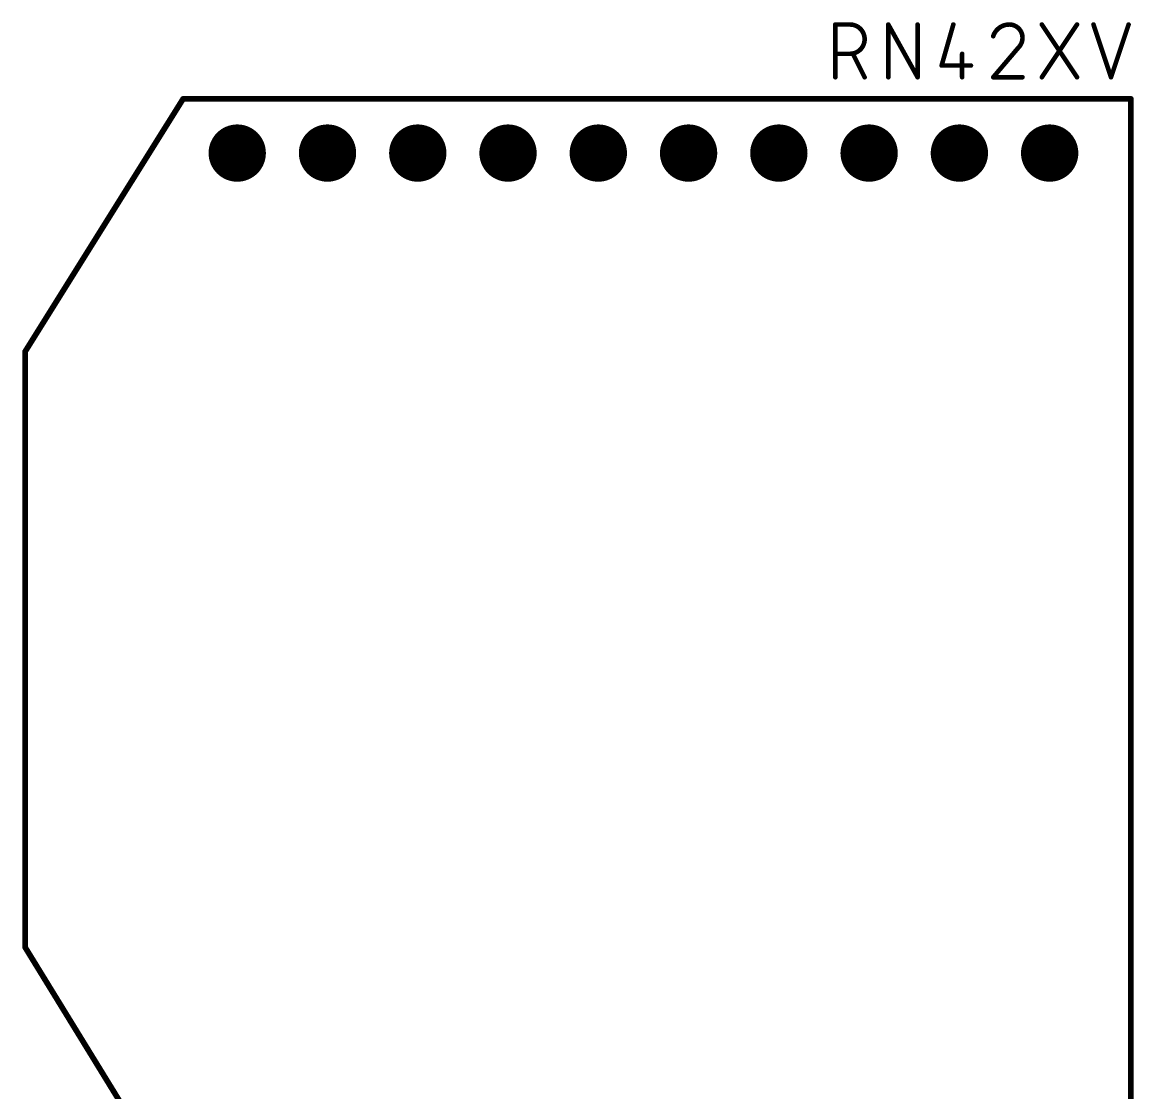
# Model space of a CAD drawing. Extents: x -83 to 167, y -158 to 93.
# Drawn here: x 107.74 to 132.37, y 69.38 to 93.11 of the extents above; entities that cross this region are included whole.
import ezdxf

# ---------------------------------------------------------------- set-up
doc = ezdxf.new("R2010")
doc.units = 0
for name, color, linetype in [('17', 82, 'CONTINUOUS'), ('21', 253, 'CONTINUOUS'), ('23', 7, 'CONTINUOUS'), ('27', 253, 'CONTINUOUS'), ('44', 253, 'CONTINUOUS')]:
    doc.layers.add(name, color=color, linetype=linetype)

# ---------------------------------------------------------------- blocks, each defined once
blk = doc.blocks.new('ROUNDP')
at = {"const_width": 0.5}
blk.add_lwpolyline([(0, -0.25, 1), (0, 0.25, 1), (0, -0.25)], format="xyb", dxfattribs=at)

msp = doc.modelspace()

# ---------------------------------------------------------------- linework, layer by layer
at = {"layer": '21', "const_width": 0.127}
for points in [[(111.307, 91.41), (107.807, 85.81)], [(132.307, 91.41), (111.307, 91.41)], [(132.307, 66.91), (132.307, 91.41)], [(107.807, 85.81), (107.807, 72.61)], [(107.807, 72.61), (111.307, 66.91)]]:
    msp.add_lwpolyline(points, dxfattribs=at)
at = {"layer": '21', "const_width": 0.0635}
for points in [[(111.307, 91.4418, 1), (111.307, 91.3783)], [(111.3339, 91.3932, 1), (111.2801, 91.4268)], [(132.3388, 91.41, 1), (132.2753, 91.41)], [(132.307, 91.3783, 1), (132.307, 91.4418)], [(107.8388, 85.81, 1), (107.7752, 85.81)], [(107.7801, 85.8268, 1), (107.8339, 85.7932)], [(107.8341, 72.6266, 1), (107.7799, 72.5934)], [(107.7752, 72.61, 1), (107.8388, 72.61)]]:
    msp.add_lwpolyline(points, format="xyb", dxfattribs=at)
at = {"layer": '23'}
msp.add_point((132.307, 91.41), dxfattribs=at)
at = {"layer": '27', "const_width": 0.1016}
for points in [[(125.7584, 91.8908), (125.7584, 93.0592)], [(125.7584, 93.0592), (126.0829, 93.0592)], [(126.9321, 91.8908), (126.9321, 93.0592)], [(126.9321, 93.0592), (127.5812, 91.8908)], [(127.5812, 91.8908), (127.5812, 93.0592)], [(128.3728, 93.0592), (128.1132, 92.1504)], [(130.3343, 91.8908), (131.1132, 93.0592)], [(130.3343, 93.0592), (131.1132, 91.8908)], [(131.4773, 93.0592), (131.8667, 91.8908)], [(131.8667, 91.8908), (132.2562, 93.0592)], [(126.0829, 92.4101), (125.7584, 92.4101)], [(126.4075, 91.8908), (126.1478, 92.4101)], [(128.5676, 92.4101), (128.5676, 91.8908)], [(129.8079, 92.5399), (129.2562, 91.8908)], [(128.1132, 92.1504), (128.7623, 92.1504)], [(129.2562, 91.8908), (129.9053, 91.8908)]]:
    msp.add_lwpolyline(points, dxfattribs=at)
at = {"layer": '27'}
for points, const_width in [([(125.7838, 93.0592, 1), (125.733, 93.0592)], 0.0508), ([(125.7584, 93.0846, 1), (125.7584, 93.0338)], 0.0508), ([(126.0829, 92.4101, 1), (126.0829, 93.0592)], 0.1016), ([(126.0829, 93.0846, 1), (126.0829, 93.0338)], 0.0508), ([(126.0829, 93.0338, 1), (126.0829, 93.0846)], 0.0508), ([(126.9575, 93.0592, 1), (126.9067, 93.0592)], 0.0508), ([(126.9543, 93.0715, 1), (126.9099, 93.0469)], 0.0508), ([(127.6066, 93.0592, 1), (127.5558, 93.0592)], 0.0508), ([(128.3973, 93.0522, 1), (128.3484, 93.0662)], 0.0508), ([(129.6132, 93.0592, 0.3252), (129.2562, 92.7996)], 0.1016), ([(129.9053, 92.7671, 0.4142), (129.6132, 93.0592)], 0.1016), ([(129.6132, 93.0846, 1), (129.6132, 93.0338)], 0.0508), ([(129.6132, 93.0338, 1), (129.6132, 93.0846)], 0.0508), ([(130.3554, 93.0733, 1), (130.3131, 93.0451)], 0.0508), ([(131.1343, 93.0451, 1), (131.0921, 93.0733)], 0.0508), ([(131.5014, 93.0672, 1), (131.4532, 93.0512)], 0.0508), ([(132.2803, 93.0512, 1), (132.2321, 93.0672)], 0.0508), ([(129.232, 92.8074, 1), (129.2803, 92.7917)], 0.0508), ([(129.8079, 92.5399, 0.2053), (129.9053, 92.7671)], 0.1016), ([(129.9307, 92.7671, 1), (129.8799, 92.7671)], 0.0508), ([(129.8799, 92.7671, 1), (129.9307, 92.7671)], 0.0508), ([(125.7584, 92.4355, 1), (125.7584, 92.3847)], 0.0508), ([(126.0829, 92.4355, 1), (126.0829, 92.3847)], 0.0508), ([(126.0829, 92.3847, 1), (126.0829, 92.4355)], 0.0508), ([(126.1705, 92.4214, 1), (126.1251, 92.3987)], 0.0508), ([(128.593, 92.4101, 1), (128.5422, 92.4101)], 0.0508), ([(129.7904, 92.5583, 1), (129.8254, 92.5215)], 0.0508), ([(129.8273, 92.5235, 1), (129.7886, 92.5564)], 0.0508), ([(128.1132, 92.1758, 1), (128.1132, 92.125)], 0.0508), ([(128.0888, 92.1574, 1), (128.1376, 92.1435)], 0.0508), ([(128.7623, 92.125, 1), (128.7623, 92.1758)], 0.0508), ([(125.733, 91.8908, 1), (125.7838, 91.8908)], 0.0508), ([(126.3847, 91.8794, 1), (126.4302, 91.9022)], 0.0508), ([(126.9067, 91.8908, 1), (126.9575, 91.8908)], 0.0508), ([(127.5558, 91.8908, 1), (127.6066, 91.8908)], 0.0508), ([(127.559, 91.8785, 1), (127.6034, 91.9031)], 0.0508), ([(128.5422, 91.8908, 1), (128.593, 91.8908)], 0.0508), ([(129.2368, 91.9073, 1), (129.2755, 91.8743)], 0.0508), ([(129.2562, 91.9162, 1), (129.2562, 91.8654)], 0.0508), ([(129.9053, 91.8654, 1), (129.9053, 91.9162)], 0.0508), ([(130.3131, 91.9049, 1), (130.3554, 91.8767)], 0.0508), ([(131.0921, 91.8767, 1), (131.1343, 91.9049)], 0.0508), ([(131.8426, 91.8988, 1), (131.8908, 91.8828)], 0.0508), ([(131.8426, 91.8828, 1), (131.8908, 91.8988)], 0.0508)]:
    msp.add_lwpolyline(points, format="xyb", dxfattribs=dict(at, const_width=const_width))
at = {"layer": '44'}
for centre in [(112.507, 90.21), (114.507, 90.21), (116.507, 90.21), (118.507, 90.21), (120.507, 90.21), (122.507, 90.21), (124.507, 90.21), (126.507, 90.21), (128.507, 90.21), (130.507, 90.21)]:
    msp.add_circle(centre, 0.375, dxfattribs=at)

# ---------------------------------------------------------------- block references
at = {"layer": '17', "xscale": 1.27, "yscale": 1.27, "rotation": 180}
for p in [(112.507, 90.21), (112.507, 90.21), (114.507, 90.21), (114.507, 90.21), (116.507, 90.21), (116.507, 90.21), (118.507, 90.21), (118.507, 90.21), (120.507, 90.21), (120.507, 90.21), (122.507, 90.21), (122.507, 90.21), (124.507, 90.21), (124.507, 90.21), (126.507, 90.21), (126.507, 90.21), (128.507, 90.21), (128.507, 90.21), (130.507, 90.21), (130.507, 90.21)]:
    msp.add_blockref('ROUNDP', p, dxfattribs=at)

doc.saveas('drawing.dxf')
